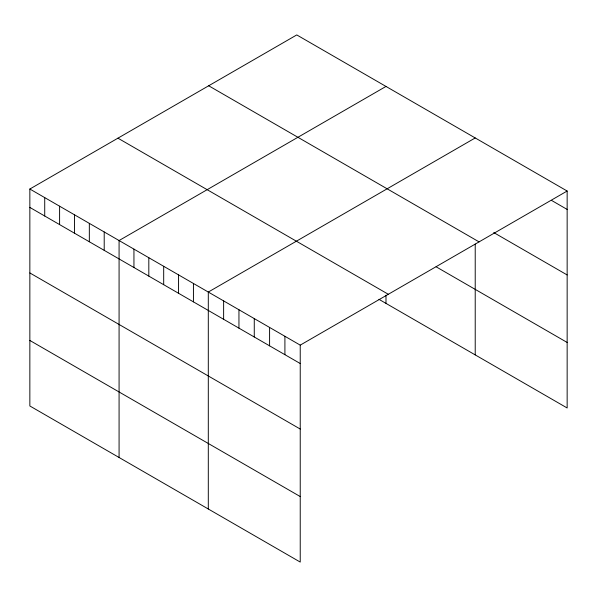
<?xml version="1.0" encoding="UTF-8"?>
<svg xmlns="http://www.w3.org/2000/svg" width="597" height="597" viewBox="0 0 597 597"><rect width="100%" height="100%" fill="white"/><g stroke="black" fill="none" stroke-linecap="round" stroke-linejoin="round"><path stroke-width="0.9" d="M29.85 189.025L300.231 345.133L300.231 562.076L29.85 405.975L29.85 189.025L296.769 34.924L567.15 191.025L567.15 407.975L378.946 299.321M385.99 86.438L119.079 240.539L119.079 457.489M475.219 137.952L208.301 292.052L208.301 509.002M300.231 345.133L567.15 191.025M551.829 200.577L567.15 209.428M493.764 232.576L567.15 274.948M208.681 85.774L479.07 241.882M436.086 266.784L567.15 342.454M117.93 138.168L388.319 294.276M29.85 207.42L300.231 363.528M29.85 272.941L300.231 429.049M29.85 340.454L300.231 496.555M475.219 244.076L475.219 354.902M385.99 295.194L385.99 303.388M284.911 336.283L284.911 354.678M269.59 327.44L269.59 345.835M254.27 318.589L254.27 336.992M238.949 309.746L238.949 328.141M223.629 300.903L223.629 319.298M193.435 283.471L193.435 301.866M178.563 274.881L178.563 293.284M163.69 266.299L163.69 284.694M148.817 257.71L148.817 276.105M133.944 249.128L133.944 267.523M104.206 231.957L104.206 250.352M89.334 223.368L89.334 241.763M74.461 214.786L74.461 233.181M59.596 206.196L59.596 224.591M44.723 197.614L44.723 216.01"/></g></svg>
